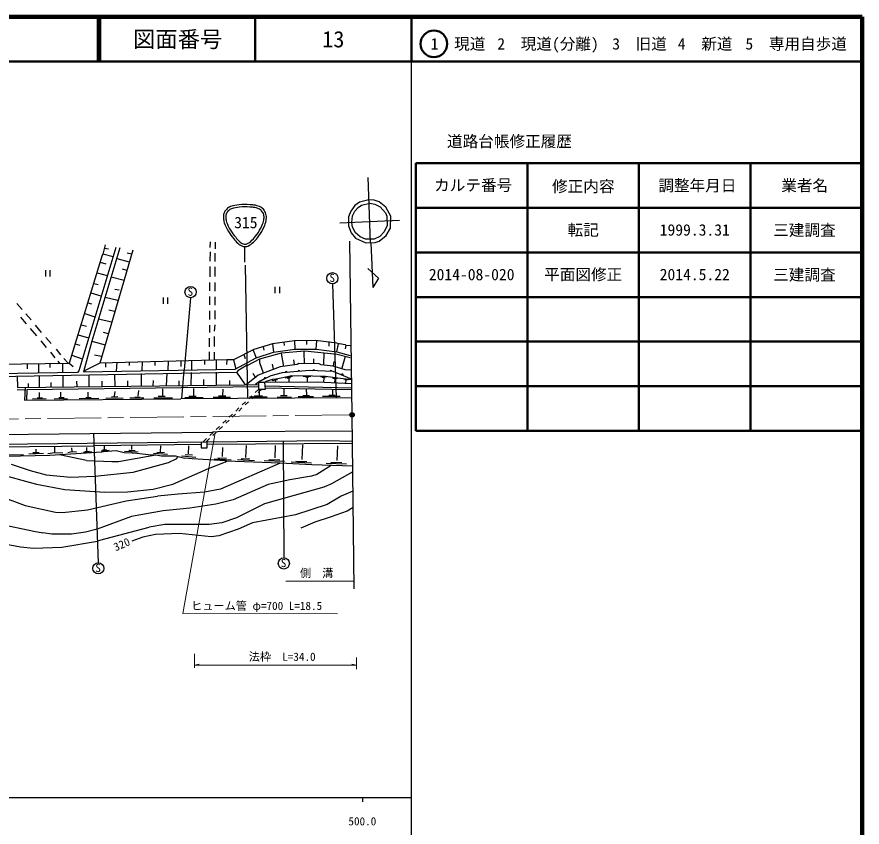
# Model space of a CAD drawing. Units: millimetres, scale not verified. Extents: x 40000 to 680000, y 20000 to 380000.
# Drawn here: x 490585 to 680000, y 198357 to 380000 of the extents above; entities that cross this region are included whole.
import ezdxf
from ezdxf.enums import TextEntityAlignment as Align

# ---------------------------------------------------------------- set-up
doc = ezdxf.new("R2010")
doc.units = ezdxf.units.MM
doc.header["$LTSCALE"] = 1000
doc.header["$PDMODE"] = 32
doc.header["$PDSIZE"] = 500
doc.linetypes.add('CHAIN', pattern=[18.5, 12, -1.5, 3.5, -1.5])
for name, color, linetype, lineweight in [('M-BGD', 7, 'Continuous', 25), ('M-BMK', 2, 'CHAIN', 13), ('M-BMK-SRVR', 3, 'Continuous', 25), ('M-STR-HTXT', 7, 'Continuous', 13), ('M-STR-STRC', 7, 'Continuous', 25), ('M-TTL', 2, 'Continuous', 140), ('M-TTL-BAND', 7, 'Continuous', 25), ('M-TTL-FRAM', 2, 'Continuous', 50), ('M-TTL-LINE', 7, 'Continuous', 50)]:
    doc.layers.add(name, color=color, linetype=linetype, lineweight=lineweight)
doc.layers.add('M-OTRS', color=6, linetype='Continuous')
doc.layers.add('M-TTL-TXT', color=7, linetype='Continuous')
doc.styles.add('ＭＳ ゴシック', font='')
doc.styles.get('ＭＳ ゴシック').set_extended_font_data('MS Gothic')

msp = doc.modelspace()

# ---------------------------------------------------------------- linework, layer by layer
at = {"layer": 'M-BGD'}
for p, q in [((569198, 343973), (569791, 329410)), ((566319, 337707), (565388, 336437)), ((567335, 338469), (566319, 337707)), ((566319, 336437), (567081, 337284)), ((567081, 337284), (567843, 337792)), ((569452, 338977), (567335, 338469)), ((567843, 337792), (569706, 338215)), ((570637, 338893), (569452, 338977)), ((569706, 338215), (570807, 338046)), ((571738, 338554), (570637, 338893)), ((570807, 338046), (571992, 337453)), ((573262, 337369), (571738, 338554)), ((571992, 337453), (573177, 336099)), ((574363, 335337), (573262, 337369)), ((565388, 336437), (564880, 335167)), ((565642, 333897), (565811, 335421)), ((565811, 335421), (566319, 336437)), ((573177, 336099), (573516, 335337)), ((573516, 335337), (573601, 333220)), ((574278, 332627), (574363, 335337)), ((562922, 333824), (576324, 334456)), ((564880, 335167), (564880, 333135)), ((565811, 332881), (565642, 333897)), ((564880, 333135), (565473, 331611)), ((565473, 331611), (566489, 330426)), ((566489, 331611), (565811, 332881)), ((567505, 330680), (566489, 331611)), ((572923, 331781), (571907, 330765)), ((573601, 333220), (572923, 331781)), ((573347, 331019), (574278, 332627)), ((566489, 330426), (568775, 329325)), ((568690, 330172), (567505, 330680)), ((570637, 330172), (568690, 330172)), ((571907, 330765), (570637, 330172)), ((570891, 329410), (571738, 329749)), ((571738, 329749), (573347, 331019)), ((512725, 328309), (504428, 300623)), ((513657, 328225), (507391, 307312)), ((516535, 327717), (509169, 302401)), ((510355, 328902), (509847, 326785)), ((510185, 328140), (511117, 327971)), ((533892, 329579), (533807, 328309)), ((534993, 329495), (534993, 327971)), ((568775, 329325), (570891, 329410)), ((569791, 329410), (569875, 329325)), ((569875, 329325), (570385, 319305)), ((509677, 326616), (502311, 302401)), ((509847, 326785), (509677, 326616)), ((512133, 326193), (509847, 326785)), ((512979, 325854), (515773, 325092)), ((515265, 327124), (516281, 326870)), ((533892, 327293), (533807, 325261)), ((534908, 327039), (534908, 325177)), ((509254, 325007), (510524, 324669)), ((533807, 324076), (533807, 321705)), ((534908, 323991), (534908, 321790)), ((496972, 323216), (496972, 321816)), ((498022, 321816), (498022, 323216)), ((508577, 322637), (510778, 322044)), ((514165, 323483), (515181, 323229)), ((569198, 323568), (571653, 321451)), ((507815, 320266), (508831, 320012)), ((511709, 321705), (514588, 320943)), ((533723, 320435), (533723, 318573)), ((534908, 320435), (534908, 318488)), ((561307, 320159), (562156, 294590)), ((571653, 321451), (570385, 319305)), ((512556, 318996), (513487, 318827)), ((548424, 319484), (548424, 318084)), ((549474, 318084), (549474, 319484)), ((507137, 318149), (509423, 317472)), ((510355, 317133), (513233, 316456)), ((523364, 317084), (523364, 315684)), ((524414, 315684), (524414, 317084)), ((529517, 317050), (528050, 300877)), ((533723, 317303), (533723, 315440)), ((534908, 317218), (534908, 315355)), ((490543, 315779), (491728, 314424)), ((506460, 315863), (507307, 315694)), ((491389, 312646), (492659, 311207)), ((492575, 313408), (493760, 312053)), ((505783, 313493), (508069, 312731)), ((511201, 314339), (512471, 314001)), ((533723, 314085), (533723, 312138)), ((534908, 314170), (534908, 312223)), ((494691, 310868), (496046, 309259)), ((505021, 310953), (506206, 310699)), ((508831, 312307), (511879, 311630)), ((533723, 310868), (533723, 309259)), ((534908, 310953), (534823, 309513)), ((493591, 310106), (494945, 308497)), ((504343, 308751), (506629, 308074)), ((509931, 309344), (511032, 309005)), ((495961, 307397), (497147, 305873)), ((497062, 308159), (498247, 306804)), ((507391, 307312), (505529, 300454)), ((507391, 307312), (510355, 306465)), ((533638, 307989), (533638, 306042)), ((534823, 308328), (534823, 306127)), ((552773, 307397), (547862, 306719)), ((550402, 307058), (550487, 306296)), ((557514, 307481), (552773, 307397)), ((552773, 307397), (552857, 305534)), ((555482, 307481), (555482, 306550)), ((562255, 306889), (557514, 307481)), ((557683, 305534), (557768, 307397)), ((560477, 307227), (560477, 306211)), ((562679, 306719), (562255, 306889)), ((499348, 305534), (500364, 304264)), ((503666, 306719), (504682, 306381)), ((543713, 305449), (539141, 303079)), ((543544, 305280), (544221, 303587)), ((547862, 306719), (543713, 305449)), ((545745, 306042), (545915, 305280)), ((547862, 306719), (548116, 304857)), ((548116, 304857), (552857, 305534)), ((555143, 305026), (549809, 304603)), ((552857, 305534), (557683, 305534)), ((562340, 304349), (555143, 305026)), ((557683, 305534), (562255, 304941)), ((562255, 304941), (562679, 306719)), ((562340, 306127), (562425, 306127)), ((562679, 306719), (562848, 306804)), ((562848, 306804), (564118, 306550)), ((564118, 306550), (564287, 306381)), ((564287, 306381), (564118, 305619)), ((564287, 306381), (565303, 306296)), ((498078, 304857), (499094, 303587)), ((501126, 303417), (502057, 302401)), ((502904, 304179), (505190, 303333)), ((507984, 304264), (509508, 303925)), ((537617, 303079), (509169, 302401)), ((533638, 304941), (533638, 303079)), ((534823, 304857), (534823, 303079)), ((537617, 303079), (537533, 302063)), ((539141, 303079), (537617, 303079)), ((539141, 303079), (539649, 301131)), ((539480, 301047), (544221, 303587)), ((541427, 304349), (541766, 303417)), ((544983, 303248), (542274, 301809)), ((544221, 303587), (548116, 304857)), ((549809, 304603), (544983, 303248)), ((544983, 303248), (544983, 302486)), ((549809, 304603), (550317, 301639)), ((552603, 303079), (552688, 302063)), ((554889, 304941), (554974, 302232)), ((557091, 303333), (557091, 302317)), ((559377, 304687), (559292, 302063)), ((562255, 304941), (565303, 304095)), ((565303, 303587), (562340, 304349)), ((564118, 303841), (563441, 301216)), ((406977, 300708), (502311, 302401)), ((492913, 302147), (492913, 301131)), ((495453, 302232), (495453, 300115)), ((497993, 302317), (497993, 301385)), ((499771, 302825), (500110, 302317)), ((500787, 302317), (500787, 300200)), ((502311, 302401), (503158, 301639)), ((509169, 302401), (505867, 300708)), ((510439, 302486), (510439, 301470)), ((512979, 302571), (512810, 300539)), ((515773, 302571), (515773, 301809)), ((518652, 302655), (518567, 300708)), ((521531, 302740), (521531, 301809)), ((524494, 302825), (524409, 300793)), ((527288, 302909), (527288, 301639)), ((529743, 302994), (529743, 300877)), ((532622, 302994), (532622, 302063)), ((535247, 302994), (535247, 300962)), ((542020, 301809), (540073, 300623)), ((542274, 301809), (542020, 301809)), ((549555, 301555), (544645, 299692)), ((544983, 302486), (545745, 300200)), ((547777, 302147), (548031, 301047)), ((553365, 302063), (549555, 301555)), ((553789, 302317), (553365, 302063)), ((558361, 302232), (553789, 302317)), ((558784, 301978), (558361, 302232)), ((561493, 301724), (558784, 301978)), ((561578, 302740), (561493, 301724)), ((564118, 300877), (561493, 301724)), ((406807, 297914), (539903, 300369)), ((504174, 300285), (408162, 298591)), ((490627, 299523), (490712, 296898)), ((495538, 299523), (495538, 296983)), ((500872, 299692), (500872, 297067)), ((504428, 300623), (504174, 300285)), ((505529, 300454), (539480, 301047)), ((505867, 300708), (505698, 300454)), ((506714, 299777), (506714, 297152)), ((512471, 299861), (512556, 297152)), ((518398, 300031), (518398, 297237)), ((524155, 300115), (524071, 297321)), ((527965, 300793), (527460, 294359)), ((528050, 300877), (527965, 300793)), ((529659, 300285), (529574, 297321)), ((535247, 300369), (535247, 297406)), ((540073, 300623), (539903, 300369)), ((541818, 297498), (539903, 300369)), ((544645, 299692), (541957, 297502)), ((543459, 300115), (544052, 299099)), ((547523, 299523), (544899, 298253)), ((547523, 299523), (544934, 298270)), ((550063, 300200), (547523, 299523)), ((550063, 300200), (547523, 299523)), ((549047, 298930), (551249, 299353)), ((556159, 300708), (550063, 300200)), ((556159, 300708), (550063, 300200)), ((550713, 299046), (552360, 299420)), ((551249, 299353), (552095, 299607)), ((552095, 299607), (556837, 299523)), ((554729, 299434), (556446, 299411)), ((555245, 299277), (555984, 299284)), ((561480, 300504), (556159, 300708)), ((556837, 299523), (559715, 299438)), ((558648, 299358), (559948, 299271)), ((559715, 299438), (562509, 299099)), ((565598, 298810), (561480, 300504)), ((565574, 300780), (564118, 300877)), ((490712, 296898), (541597, 297491)), ((493083, 297829), (493083, 296983)), ((498163, 297999), (498163, 296983)), ((503920, 298337), (504005, 297067)), ((509593, 298337), (509593, 297152)), ((515350, 298422), (515350, 297237)), ((521107, 298507), (521023, 297321)), ((526865, 298422), (526865, 297321)), ((532368, 298676), (532368, 297406)), ((538210, 298507), (538210, 297491)), ((541597, 297491), (544221, 297575)), ((544934, 298270), (544022, 297569)), ((544221, 297575), (544729, 297491)), ((546165, 298046), (544729, 297999)), ((544729, 297999), (544729, 296559)), ((546271, 296559), (546165, 298046)), ((546169, 297999), (546423, 298337)), ((557853, 298083), (546169, 297999)), ((546423, 298337), (547949, 298747)), ((547793, 298477), (549010, 298719)), ((547949, 298747), (549047, 298930)), ((548472, 298492), (548526, 298129)), ((551174, 298990), (551882, 299157)), ((551497, 298973), (551545, 298120)), ((555654, 299193), (555654, 298174)), ((565611, 297735), (557853, 298083)), ((558994, 299209), (559643, 299167)), ((559344, 299098), (559289, 298109)), ((561286, 299127), (562541, 298996)), ((561404, 298989), (562250, 298919)), ((561844, 298878), (561768, 297980)), ((562509, 299099), (565599, 298736)), ((563817, 298846), (564885, 298738)), ((564050, 298707), (564625, 298655)), ((564317, 298620), (564233, 297868)), ((490627, 296475), (492321, 296390)), ((492405, 296898), (492321, 294104)), ((492829, 296390), (492747, 294107)), ((544729, 297067), (492829, 296390)), ((495558, 295803), (495558, 294702)), ((500379, 295838), (500379, 294737)), ((506460, 295882), (506460, 294781)), ((512556, 296051), (512387, 294951)), ((517805, 296221), (517721, 294951)), ((523236, 296644), (523224, 295035)), ((530168, 296693), (530157, 295084)), ((536767, 296540), (536682, 295100)), ((544836, 296559), (543987, 295757)), ((545502, 296559), (544658, 295761)), ((544729, 296559), (546271, 296559)), ((544861, 296299), (544862, 295155)), ((546217, 297320), (565622, 296807)), ((546253, 296813), (561155, 296559)), ((550410, 296668), (550410, 295228)), ((555397, 296644), (555482, 295205)), ((561155, 296559), (565626, 296475)), ((561324, 296475), (561329, 295333)), ((492321, 294104), (527288, 294358)), ((494098, 294373), (497127, 294431)), ((495134, 294617), (496320, 294617)), ((498920, 294408), (501948, 294466)), ((499955, 294652), (501141, 294652)), ((504513, 294443), (508915, 294527)), ((506037, 294697), (507222, 294697)), ((510524, 294527), (514419, 294612)), ((511786, 294849), (513233, 294866)), ((519029, 294527), (515858, 294527)), ((517035, 294744), (518179, 294749)), ((521277, 294612), (525425, 294612)), ((522208, 294951), (523844, 294954)), ((565649, 294613), (527288, 294358)), ((528209, 294661), (532358, 294661)), ((529141, 294999), (530777, 295002)), ((534565, 294762), (538460, 294762)), ((535751, 295016), (537444, 295016)), ((541807, 293696), (541081, 293009)), ((542478, 293700), (541751, 293013)), ((543261, 295070), (542534, 294383)), ((542745, 294816), (546640, 294816)), ((543931, 295074), (543204, 294387)), ((543931, 295070), (545624, 295070)), ((548878, 294781), (552095, 294781)), ((549640, 295120), (551161, 295132)), ((553619, 294866), (557091, 294866)), ((554635, 295120), (556159, 295120)), ((559038, 294951), (563017, 294951)), ((560477, 295205), (561927, 295229)), ((540354, 292322), (539628, 291635)), ((541024, 292326), (540298, 291639)), ((538901, 290948), (538174, 290261)), ((539571, 290952), (538845, 290265)), ((535994, 288200), (535268, 287513)), ((536665, 288203), (535938, 287516)), ((537448, 289574), (536721, 288887)), ((538118, 289578), (537391, 288890)), ((190738, 283097), (534400, 286907)), ((507730, 286653), (508831, 257613)), ((534541, 286826), (533814, 286139)), ((535585, 286992), (534400, 286907)), ((535211, 286829), (534485, 286142)), ((565740, 287161), (535585, 286992)), ((560054, 284960), (469122, 283944)), ((531860, 284645), (531860, 283351)), ((533088, 285452), (532239, 284649)), ((533758, 285455), (532913, 284657)), ((533215, 283351), (533215, 284660)), ((565775, 284368), (533215, 284113)), ((550233, 284875), (550402, 258713)), ((565770, 284789), (560054, 284960)), ((507815, 283775), (471500, 283424)), ((494183, 282335), (495538, 282335)), ((494861, 283097), (494861, 282420)), ((497485, 282081), (499009, 282335)), ((497993, 281743), (509593, 282505)), ((499009, 283690), (499009, 282335)), ((499009, 282335), (500872, 282251)), ((501973, 282335), (502904, 282589)), ((502819, 283351), (502904, 282589)), ((502904, 282589), (503920, 282505)), ((505488, 282422), (507291, 282551)), ((505825, 282598), (506782, 282660)), ((506273, 282733), (506231, 283487)), ((507899, 283859), (507815, 283775)), ((531860, 284113), (507899, 283859)), ((509436, 282736), (511238, 282865)), ((509593, 282505), (510016, 282589)), ((509773, 282912), (510730, 282974)), ((510016, 282589), (512810, 282759)), ((510220, 283047), (510179, 283801)), ((512810, 282759), (514588, 282335)), ((514588, 282335), (516451, 282251)), ((514711, 282647), (517765, 282460)), ((515673, 282836), (515787, 282836)), ((515787, 282836), (517062, 282794)), ((516349, 283023), (516375, 283866)), ((516451, 282251), (517467, 282166)), ((521955, 282419), (523675, 282326)), ((522797, 282525), (522832, 283859)), ((529061, 282059), (529131, 283815)), ((531860, 283351), (533215, 283351)), ((536686, 283436), (536566, 281414)), ((541947, 283929), (541795, 281257)), ((548434, 281135), (548566, 283875)), ((554517, 280802), (554675, 284094)), ((562328, 280528), (562486, 283819)), ((488087, 281489), (497993, 281743)), ((488595, 281827), (492067, 281912)), ((496554, 282081), (493252, 281997)), ((506206, 280557), (500110, 281827)), ((506206, 280557), (511879, 280303)), ((513318, 280303), (521700, 281827)), ((517467, 282166), (520684, 281827)), ((520684, 281827), (521700, 281827)), ((521206, 282220), (524330, 281975)), ((521700, 281827), (522970, 281573)), ((522970, 281573), (526103, 281573)), ((524579, 280134), (526441, 280981)), ((526103, 281573), (528219, 281065)), ((526441, 280981), (526611, 281404)), ((527446, 281615), (530687, 281322)), ((529828, 280896), (528219, 281065)), ((528265, 281907), (529927, 281825)), ((537363, 280473), (529828, 280896)), ((534823, 280896), (538633, 280727)), ((535585, 281150), (537534, 281088)), ((537533, 280388), (537363, 280473)), ((537363, 280219), (537533, 280388)), ((549555, 279965), (537533, 280388)), ((540053, 280739), (543863, 280570)), ((540815, 280993), (542763, 280931)), ((550529, 280298), (545988, 280473)), ((547030, 280754), (549487, 280672)), ((553113, 280422), (555571, 280340)), ((489273, 279711), (493591, 278271)), ((511879, 280303), (513318, 280303)), ((516620, 277933), (524579, 280134)), ((525510, 275223), (533553, 278779)), ((533553, 278779), (537363, 280219)), ((549555, 279965), (536178, 274123)), ((556667, 279541), (549555, 279965)), ((556612, 279966), (552072, 280141)), ((565837, 279300), (556667, 279541)), ((560985, 279457), (557768, 277425)), ((564422, 279691), (559882, 279867)), ((560923, 280148), (563381, 280066)), ((484616, 278102), (494945, 275223)), ((493591, 278271), (497147, 277340)), ((497147, 277340), (502650, 276832)), ((502650, 276832), (508069, 277001)), ((508069, 277001), (516620, 277933)), ((556583, 277001), (551757, 276239)), ((557768, 277425), (556583, 277001)), ((565852, 278041), (561070, 275308)), ((494945, 275223), (501295, 274038)), ((521107, 274123), (525510, 275223)), ((546931, 275139), (539057, 271752)), ((551757, 276239), (546931, 275139)), ((561070, 275308), (559377, 274546)), ((484193, 273530), (492405, 270482)), ((501295, 274038), (510270, 273445)), ((510270, 273445), (515350, 273530)), ((515350, 273530), (521107, 274123)), ((526695, 273022), (522123, 272514)), ((532622, 273445), (526695, 273022)), ((536178, 274123), (532622, 273445)), ((559377, 274546), (546084, 270821)), ((565896, 273699), (563271, 272514)), ((506375, 269466), (515096, 271498)), ((515096, 271498), (522123, 272514)), ((539057, 271752), (535162, 270736)), ((563271, 272514), (560139, 270651)), ((492405, 270482), (499263, 268958)), ((500787, 268873), (506375, 269466)), ((523393, 269297), (516281, 268027)), ((529320, 269889), (523393, 269297)), ((535162, 270736), (529320, 269889)), ((546084, 270821), (539819, 267688)), ((560139, 270651), (553027, 268365)), ((564626, 269212), (560816, 267857)), ((565951, 270007), (564626, 269212)), ((499263, 268958), (500787, 268873)), ((516281, 268027), (508577, 265148)), ((539819, 267688), (536517, 266587)), ((553027, 268365), (543375, 266587)), ((560816, 267857), (557345, 266757)), ((484955, 266672), (494353, 264725)), ((509169, 262693), (520261, 265571)), ((523732, 266164), (520261, 265571)), ((533638, 266164), (523732, 266164)), ((536517, 266587), (533638, 266164)), ((543375, 266587), (540157, 265148)), ((557345, 266757), (554212, 265402)), ((494353, 264725), (496385, 264301)), ((498417, 264047), (496385, 264301)), ((502819, 264047), (498417, 264047)), ((505952, 264471), (502819, 264047)), ((508577, 265148), (505952, 264471)), ((518821, 263370), (516366, 262439)), ((521615, 263963), (518821, 263370)), ((527034, 264217), (521615, 263963)), ((534146, 263455), (527034, 264217)), ((535839, 263624), (534146, 263455)), ((540157, 265148), (535839, 263624)), ((485886, 262185), (491389, 261169)), ((500618, 261084), (508661, 262439)), ((508661, 262439), (509169, 262693)), ((491389, 261169), (494268, 260915)), ((494268, 260915), (500618, 261084))]:
    msp.add_line(p, q, dxfattribs=at)
for centre in [(561291, 321409), (529500, 318300), (508831, 256363), (550402, 257463)]:
    msp.add_circle(centre, 1250, dxfattribs=at)
for centre, start, end in [((550959, 300218), 17.44403, 172.08326), ((553768, 300452), 17.44403, 172.08326), ((557112, 300615), 10.48463, 165.12386), ((560931, 300469), 10.48463, 165.12386), ((563520, 299627), 355.08233, 149.72156), ((546218, 298829), 38.50138, 193.14061)]:
    msp.add_arc(centre, 256, start, end, dxfattribs=at)
at = {"layer": 'M-BMK'}
msp.add_line((564965, 290802), (465728, 289588), dxfattribs=at)
at = {"layer": 'M-BMK-SRVR'}
for p, q in [((565696, 290781), (565219, 329749)), ((566174, 251812), (565696, 290781))]:
    msp.add_line(p, q, dxfattribs=at)
msp.add_circle((565696, 290781), 500, dxfattribs=at)
msp.add_point((565696, 290781), dxfattribs=at)
at = {"layer": 'M-OTRS'}
msp.add_point((565696, 290781), dxfattribs=at)
at = {"layer": 'M-STR-HTXT'}
for p, q in [((534932, 286293), (527796, 246267)), ((550881, 253460), (566153, 253460)), ((527796, 246267), (562425, 246183)), ((530421, 237208), (530421, 234075)), ((530421, 234642), (531421, 234909)), ((566658, 234642), (565658, 234909)), ((566658, 236361), (566658, 233737)), ((530421, 234642), (566658, 234642))]:
    msp.add_line(p, q, dxfattribs=at)
at = {"layer": 'M-STR-STRC'}
for p, q in [((541673, 324980), (541673, 328517)), ((541765, 324334), (542290, 294458))]:
    msp.add_line(p, q, dxfattribs=at)
for points in [[(540371, 337861), (541326, 337965), (541871, 337936), (542830, 337888), (543297, 337864), (543564, 337859), (544020, 337755), (544511, 337644), (544803, 337588), (545237, 337332), (545583, 337128), (545769, 336972), (546003, 336645), (546278, 336261), (546395, 335999), (546479, 335534), (546563, 335077), (546510, 334802), (546426, 334344), (546325, 333789), (546206, 333486), (545977, 332970), (545597, 332111), (545329, 331648), (544787, 330881), (544386, 330312), (544140, 329999), (543624, 329532), (543156, 329110), (542884, 328848), (542302, 328607), (542137, 328538), (542030, 328537), (541852, 328527), (541562, 328512), (541385, 328484), (541112, 328580), (540650, 328743), (540450, 328972), (540080, 329294), (539700, 329626), (539527, 329856), (539208, 330246), (538697, 330869), (538405, 331220), (537992, 331912), (537562, 332629), (537317, 333044), (537066, 333842), (536931, 334271), (536899, 334529), (536881, 334979), (536866, 335362), (536834, 335595), (536960, 335957), (537107, 336379), (537276, 336597), (537595, 336909), (537884, 337192), (538093, 337312), (538468, 337465), (539171, 337751), (539616, 337779), (540371, 337861)], [(540479, 337344), (541382, 337440), (541897, 337406), (542804, 337359), (543235, 337337), (543482, 337332), (543903, 337237), (544330, 337140), (544585, 337091), (544963, 336868), (545234, 336708), (545380, 336586), (545564, 336329), (545785, 336021), (545878, 335810), (545946, 335437), (546016, 335054), (545972, 334824), (545902, 334440), (545809, 333932), (545700, 333656), (545491, 333184), (545128, 332363), (544871, 331920), (544353, 331187), (543979, 330656), (543749, 330363), (543267, 329927), (542852, 329552), (542611, 329320), (542094, 329107), (541996, 329066), (541931, 329064), (541825, 329059), (541617, 329048), (541490, 329028), (541293, 329097), (540906, 329233), (540739, 329425), (540430, 329695), (540076, 330004), (539915, 330218), (539617, 330581), (539126, 331181), (538845, 331519), (538447, 332184), (538043, 332860), (537811, 333251), (537575, 334002), (537457, 334379), (537429, 334606), (537413, 335000), (537400, 335305), (537376, 335490), (537476, 335778), (537591, 336109), (537723, 336279), (537973, 336523), (538203, 336749), (538371, 336846), (538670, 336967), (539338, 337239), (539761, 337268), (540479, 337344)]]:
    msp.add_open_spline(points, degree=3, knots=[0, 0, 0, 0, 1, 1, 1, 2, 2, 2, 3, 3, 3, 4, 4, 4, 5, 5, 5, 6, 6, 6, 7, 7, 7, 8, 8, 8, 9, 9, 9, 10, 10, 10, 11, 11, 11, 12, 12, 12, 13, 13, 13, 14, 14, 14, 15, 15, 15, 16, 16, 16, 17, 17, 17, 18, 18, 18, 19, 19, 19, 20, 20, 20, 21, 21, 21, 21], dxfattribs=at)
at = {"layer": 'M-TTL'}
for p, q in [((680000, 380000), (40000, 380000)), ((680000, 20000), (680000, 380000))]:
    msp.add_line(p, q, dxfattribs=at)
at = {"layer": 'M-TTL-BAND'}
for p, q in [((579000, 20000), (579000, 370000)), ((40000, 205000), (579000, 205000)), ((568000, 205000), (568000, 204000))]:
    msp.add_line(p, q, dxfattribs=at)
at = {"layer": 'M-TTL-FRAM'}
for p, q in [((580000, 347197), (580000, 287197)), ((580000, 347197), (680000, 347197)), ((580000, 287197), (680000, 287197))]:
    msp.add_line(p, q, dxfattribs=at)
at = {"layer": 'M-TTL-LINE'}
for p, q in [((508747, 380000), (508747, 370000)), ((509247, 380000), (509247, 370000)), ((543997, 380000), (543997, 370000)), ((579000, 380000), (579000, 370000)), ((40000, 370000), (680000, 370000)), ((605000, 347197), (605000, 287197)), ((630000, 347197), (630000, 287197)), ((655000, 347197), (655000, 287197)), ((580000, 337197), (680000, 337197)), ((580000, 327197), (680000, 327197)), ((580000, 317197), (680000, 317197)), ((580000, 307197), (680000, 307197)), ((580000, 297197), (680000, 297197))]:
    msp.add_line(p, q, dxfattribs=at)
msp.add_circle((584031, 373958), 3000, dxfattribs=at)

# ---------------------------------------------------------------- texts
at = {"layer": 'M-BGD', "style": 'ＭＳ ゴシック'}
for p in [(560612, 320035), (528821, 316927), (549723, 256090), (508152, 254989)]:
    msp.add_text('S', height=1833, dxfattribs=at).set_placement(p, align=Align.BOTTOM_LEFT)
msp.add_text('320', height=1833, rotation=23.409, dxfattribs=at).set_placement((512941, 259660), align=Align.BOTTOM_LEFT)
at = {"layer": 'M-STR-HTXT', "style": 'ＭＳ ゴシック'}
for s, p in [('側\u3000溝', (554004, 253834)), ('ヒューム管 φ=700 L=18.5', (529634, 246500)), ('法枠\u3000L=34.0', (542541, 235089))]:
    msp.add_text(s, height=1833, dxfattribs=at).set_placement(p, align=Align.BOTTOM_LEFT)
at = {"layer": 'M-STR-STRC', "style": 'ＭＳ ゴシック'}
msp.add_text('315', height=2566, dxfattribs=at).set_placement((539281, 331852), align=Align.BOTTOM_LEFT)
at = {"layer": 'M-TTL-BAND', "style": 'ＭＳ ゴシック'}
msp.add_text('500.0', height=1833, dxfattribs=at).set_placement((568000, 198195), align=Align.BOTTOM_CENTER)
at = {"layer": 'M-TTL-TXT', "style": 'ＭＳ ゴシック'}
for s, height, p in [('図面番号', 3666, (526622, 375000)), ('13', 3666, (561497, 375000)), ('1\u3000現道', 2566, (589448, 373958)), ('2\u3000現道(分離)', 2566, (609619, 373958)), ('3\u3000旧道', 2566, (630121, 373958)), ('4\u3000新道', 2566, (644824, 373958)), ('5\u3000専用自歩道', 2566, (665228, 373958)), ('道路台帳修正履歴', 2566, (600968, 352113)), ('カルテ番号', 2566, (592839, 342277)), ('修正内容', 2566, (617509, 342023)), ('調整年月日', 2566, (643089, 342197)), ('業者名', 2566, (667134, 342197)), ('転記', 2566, (617500, 332245)), ('1999.3.31', 2566, (642500, 332245)), ('三建調査', 2566, (667077, 332189)), ('平面図修正', 2566, (617500, 322245)), ('2014-08-020', 2566, (592500, 322245)), ('2014.5.22', 2566, (642500, 322245)), ('三建調査', 2566, (667077, 322189))]:
    msp.add_text(s, height=height, dxfattribs=at).set_placement(p, align=Align.MIDDLE_CENTER)

doc.saveas('drawing.dxf')
